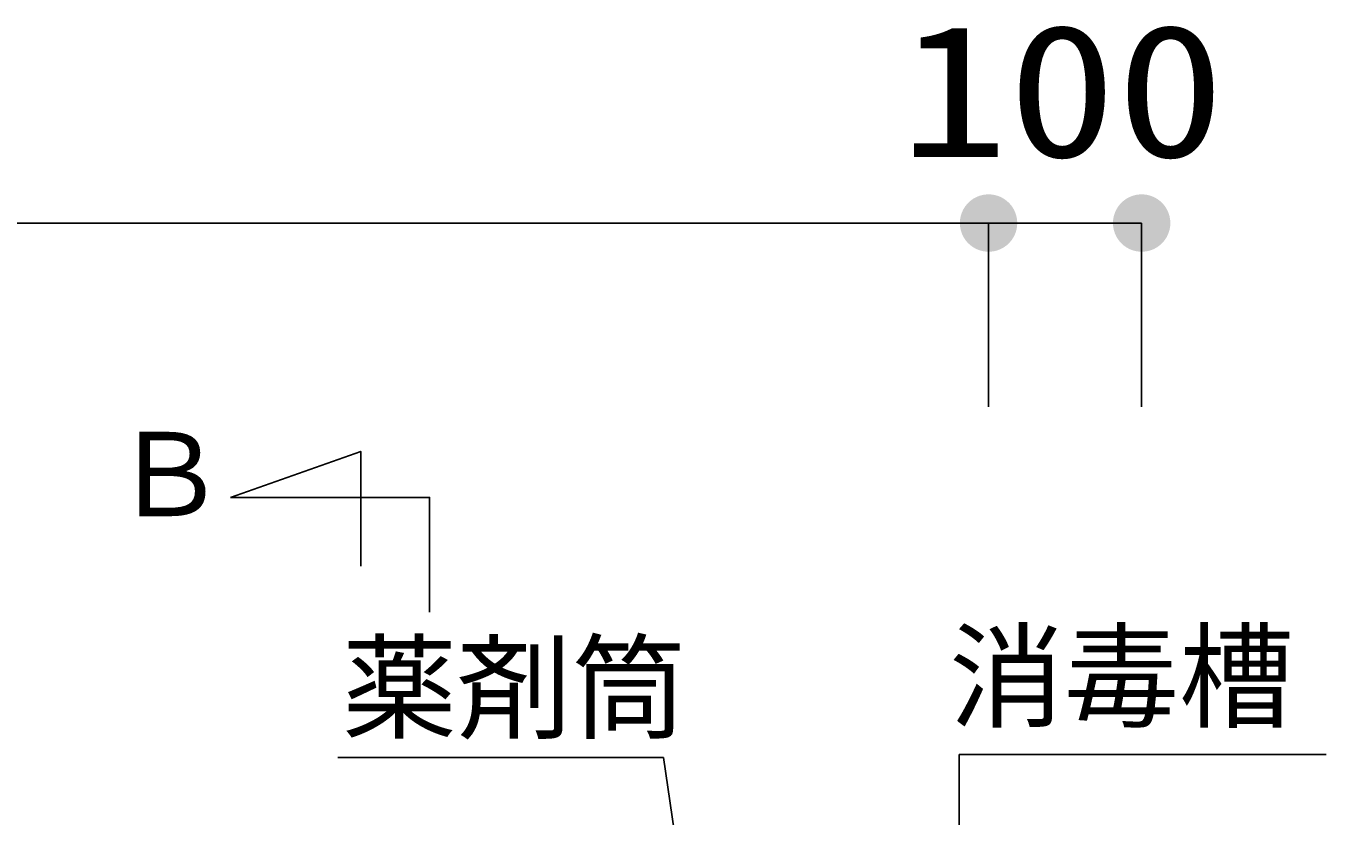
# Model space of a CAD drawing. Units: millimetres, scale not verified. Extents: x -8093 to 8093, y -5792 to 5792.
# Drawn here: x -5071 to -4222, y 1622 to 2139 of the extents above; entities that cross this region are included whole.
import ezdxf
from ezdxf.enums import TextEntityAlignment as Align

# ---------------------------------------------------------------- set-up
doc = ezdxf.new("R2010")
doc.units = ezdxf.units.MM
doc.header["$LTSCALE"] = 30
doc.layers.add('0-1_00クル-フ-0躯体', color=3, linetype='Continuous', lineweight=25)
doc.layers.add('0-4_00クル-フ-6寸法', color=132, linetype='Continuous', lineweight=25)
doc.styles.add('ＭＳ ゴシック', font='')
doc.styles.get('ＭＳ ゴシック').set_extended_font_data('MS Gothic')

msp = doc.modelspace()

# ---------------------------------------------------------------- linework, layer by layer
at = {"layer": '0-1_00クル-フ-0躯体', "color": 4}
for p, q in [((-4867.74, 1661.16), (-4654.95, 1661.16)), ((-4573.25, 1096.82), (-4654.95, 1661.16)), ((-4462, 1155.94), (-4462, 1663.12)), ((-4462, 1663.12), (-4222.31, 1663.12))]:
    msp.add_line(p, q, dxfattribs=at)
at = {"layer": '0-1_00クル-フ-0躯体'}
for points in [[(-4852.8, 1786.12), (-4852.8, 1861.12), (-4937.8, 1831.12)], [(-4937.8, 1831.12), (-4807.8, 1831.12), (-4807.8, 1756.12)]]:
    msp.add_lwpolyline(points, dxfattribs=at)
at = {"layer": '0-4_00クル-フ-6寸法', "color": 4}
for p, q in [((-6022.72, 2010.29), (-4442.72, 2010.29)), ((-4442.72, 1890.29), (-4442.72, 2010.29)), ((-4442.72, 1890.29), (-4442.72, 2010.29)), ((-4442.72, 2010.29), (-4342.72, 2010.29)), ((-4342.72, 1890.29), (-4342.72, 2010.29))]:
    msp.add_line(p, q, dxfattribs=at)
at = {"layer": '0-4_00クル-フ-6寸法'}
for points in [[(-4442.72, 2010.29), (-4459.15, 2019.32), (-4457.89, 2021.31)], [(-4442.72, 2010.29), (-4459.15, 2019.32), (-4457.89, 2021.31)], [(-4442.72, 2010.29), (-4457.89, 2021.31), (-4456.39, 2023.12)], [(-4442.72, 2010.29), (-4457.89, 2021.31), (-4456.39, 2023.12)], [(-4442.72, 2010.29), (-4456.39, 2023.12), (-4454.67, 2024.73)], [(-4442.72, 2010.29), (-4456.39, 2023.12), (-4454.67, 2024.73)], [(-4442.72, 2010.29), (-4454.67, 2024.73), (-4452.77, 2026.12)], [(-4442.72, 2010.29), (-4454.67, 2024.73), (-4452.77, 2026.12)], [(-4442.72, 2010.29), (-4452.77, 2026.12), (-4450.7, 2027.25)], [(-4442.72, 2010.29), (-4452.77, 2026.12), (-4450.7, 2027.25)], [(-4442.72, 2010.29), (-4450.7, 2027.25), (-4448.51, 2028.12)], [(-4442.72, 2010.29), (-4450.7, 2027.25), (-4448.51, 2028.12)], [(-4442.72, 2010.29), (-4448.51, 2028.12), (-4446.23, 2028.7)], [(-4442.72, 2010.29), (-4448.51, 2028.12), (-4446.23, 2028.7)], [(-4442.72, 2010.29), (-4446.23, 2028.7), (-4443.9, 2029)], [(-4442.72, 2010.29), (-4446.23, 2028.7), (-4443.9, 2029)], [(-4442.72, 2010.29), (-4443.9, 2029), (-4441.54, 2029)], [(-4442.72, 2010.29), (-4443.9, 2029), (-4441.54, 2029)], [(-4442.72, 2010.29), (-4441.54, 2029), (-4439.21, 2028.7)], [(-4442.72, 2010.29), (-4441.54, 2029), (-4439.21, 2028.7)], [(-4442.72, 2010.29), (-4439.21, 2028.7), (-4436.93, 2028.12)], [(-4442.72, 2010.29), (-4439.21, 2028.7), (-4436.93, 2028.12)], [(-4442.72, 2010.29), (-4436.93, 2028.12), (-4434.74, 2027.25)], [(-4442.72, 2010.29), (-4436.93, 2028.12), (-4434.74, 2027.25)], [(-4442.72, 2010.29), (-4434.74, 2027.25), (-4432.67, 2026.12)], [(-4442.72, 2010.29), (-4434.74, 2027.25), (-4432.67, 2026.12)], [(-4442.72, 2010.29), (-4432.67, 2026.12), (-4430.77, 2024.73)], [(-4442.72, 2010.29), (-4432.67, 2026.12), (-4430.77, 2024.73)], [(-4442.72, 2010.29), (-4430.77, 2024.73), (-4429.05, 2023.12)], [(-4442.72, 2010.29), (-4430.77, 2024.73), (-4429.05, 2023.12)], [(-4442.72, 2010.29), (-4429.05, 2023.12), (-4427.55, 2021.31)], [(-4442.72, 2010.29), (-4429.05, 2023.12), (-4427.55, 2021.31)], [(-4442.72, 2010.29), (-4427.55, 2021.31), (-4426.29, 2019.32)], [(-4442.72, 2010.29), (-4427.55, 2021.31), (-4426.29, 2019.32)], [(-4342.72, 2010.29), (-4359.15, 2019.32), (-4357.89, 2021.31)], [(-4342.72, 2010.29), (-4357.89, 2021.31), (-4356.39, 2023.12)], [(-4342.72, 2010.29), (-4356.39, 2023.12), (-4354.67, 2024.73)], [(-4342.72, 2010.29), (-4354.67, 2024.73), (-4352.77, 2026.12)], [(-4342.72, 2010.29), (-4352.77, 2026.12), (-4350.7, 2027.25)], [(-4342.72, 2010.29), (-4350.7, 2027.25), (-4348.51, 2028.12)], [(-4342.72, 2010.29), (-4348.51, 2028.12), (-4346.23, 2028.7)], [(-4342.72, 2010.29), (-4346.23, 2028.7), (-4343.9, 2029)], [(-4342.72, 2010.29), (-4343.9, 2029), (-4341.54, 2029)], [(-4342.72, 2010.29), (-4341.54, 2029), (-4339.21, 2028.7)], [(-4342.72, 2010.29), (-4339.21, 2028.7), (-4336.93, 2028.12)], [(-4342.72, 2010.29), (-4336.93, 2028.12), (-4334.74, 2027.25)], [(-4342.72, 2010.29), (-4334.74, 2027.25), (-4332.67, 2026.12)], [(-4342.72, 2010.29), (-4332.67, 2026.12), (-4330.77, 2024.73)], [(-4342.72, 2010.29), (-4330.77, 2024.73), (-4329.05, 2023.12)], [(-4342.72, 2010.29), (-4329.05, 2023.12), (-4327.55, 2021.31)], [(-4342.72, 2010.29), (-4327.55, 2021.31), (-4326.29, 2019.32)], [(-4442.72, 2010.29), (-4461.47, 2010.29), (-4461.32, 2012.64)], [(-4442.72, 2010.29), (-4461.47, 2010.29), (-4461.32, 2012.64)], [(-4442.72, 2010.29), (-4461.32, 2012.64), (-4460.88, 2014.95)], [(-4442.72, 2010.29), (-4461.32, 2012.64), (-4460.88, 2014.95)], [(-4442.72, 2010.29), (-4460.88, 2014.95), (-4460.15, 2017.19)], [(-4442.72, 2010.29), (-4460.88, 2014.95), (-4460.15, 2017.19)], [(-4442.72, 2010.29), (-4460.15, 2017.19), (-4459.15, 2019.32)], [(-4442.72, 2010.29), (-4460.15, 2017.19), (-4459.15, 2019.32)], [(-4442.72, 2010.29), (-4426.29, 2019.32), (-4425.29, 2017.19)], [(-4442.72, 2010.29), (-4426.29, 2019.32), (-4425.29, 2017.19)], [(-4442.72, 2010.29), (-4425.29, 2017.19), (-4424.56, 2014.95)], [(-4442.72, 2010.29), (-4425.29, 2017.19), (-4424.56, 2014.95)], [(-4442.72, 2010.29), (-4424.56, 2014.95), (-4424.12, 2012.64)], [(-4442.72, 2010.29), (-4424.56, 2014.95), (-4424.12, 2012.64)], [(-4442.72, 2010.29), (-4424.12, 2012.64), (-4423.97, 2010.29)], [(-4442.72, 2010.29), (-4424.12, 2012.64), (-4423.97, 2010.29)], [(-4342.72, 2010.29), (-4361.47, 2010.29), (-4361.32, 2012.64)], [(-4342.72, 2010.29), (-4361.32, 2012.64), (-4360.88, 2014.95)], [(-4342.72, 2010.29), (-4360.88, 2014.95), (-4360.15, 2017.19)], [(-4342.72, 2010.29), (-4360.15, 2017.19), (-4359.15, 2019.32)], [(-4342.72, 2010.29), (-4326.29, 2019.32), (-4325.29, 2017.19)], [(-4342.72, 2010.29), (-4325.29, 2017.19), (-4324.56, 2014.95)], [(-4342.72, 2010.29), (-4324.56, 2014.95), (-4324.12, 2012.64)], [(-4342.72, 2010.29), (-4324.12, 2012.64), (-4323.97, 2010.29)], [(-4442.72, 2010.29), (-4461.32, 2007.94), (-4461.47, 2010.29)], [(-4442.72, 2010.29), (-4461.32, 2007.94), (-4461.47, 2010.29)], [(-4442.72, 2010.29), (-4460.88, 2005.62), (-4461.32, 2007.94)], [(-4442.72, 2010.29), (-4460.88, 2005.62), (-4461.32, 2007.94)], [(-4442.72, 2010.29), (-4460.15, 2003.38), (-4460.88, 2005.62)], [(-4442.72, 2010.29), (-4460.15, 2003.38), (-4460.88, 2005.62)], [(-4442.72, 2010.29), (-4459.15, 2001.25), (-4460.15, 2003.38)], [(-4442.72, 2010.29), (-4459.15, 2001.25), (-4460.15, 2003.38)], [(-4442.72, 2010.29), (-4457.89, 1999.27), (-4459.15, 2001.25)], [(-4442.72, 2010.29), (-4457.89, 1999.27), (-4459.15, 2001.25)], [(-4442.72, 2010.29), (-4456.39, 1997.45), (-4457.89, 1999.27)], [(-4442.72, 2010.29), (-4456.39, 1997.45), (-4457.89, 1999.27)], [(-4442.72, 2010.29), (-4454.67, 1995.84), (-4456.39, 1997.45)], [(-4442.72, 2010.29), (-4454.67, 1995.84), (-4456.39, 1997.45)], [(-4442.72, 2010.29), (-4452.77, 1994.45), (-4454.67, 1995.84)], [(-4442.72, 2010.29), (-4452.77, 1994.45), (-4454.67, 1995.84)], [(-4442.72, 2010.29), (-4450.7, 1993.32), (-4452.77, 1994.45)], [(-4442.72, 2010.29), (-4450.7, 1993.32), (-4452.77, 1994.45)], [(-4442.72, 2010.29), (-4448.51, 1992.45), (-4450.7, 1993.32)], [(-4442.72, 2010.29), (-4448.51, 1992.45), (-4450.7, 1993.32)], [(-4442.72, 2010.29), (-4446.23, 1991.87), (-4448.51, 1992.45)], [(-4442.72, 2010.29), (-4446.23, 1991.87), (-4448.51, 1992.45)], [(-4442.72, 2010.29), (-4443.9, 1991.57), (-4446.23, 1991.87)], [(-4442.72, 2010.29), (-4443.9, 1991.57), (-4446.23, 1991.87)], [(-4442.72, 2010.29), (-4441.54, 1991.57), (-4443.9, 1991.57)], [(-4442.72, 2010.29), (-4441.54, 1991.57), (-4443.9, 1991.57)], [(-4442.72, 2010.29), (-4439.21, 1991.87), (-4441.54, 1991.57)], [(-4442.72, 2010.29), (-4436.93, 1992.45), (-4439.21, 1991.87)], [(-4442.72, 2010.29), (-4434.74, 1993.32), (-4436.93, 1992.45)], [(-4442.72, 2010.29), (-4432.67, 1994.45), (-4434.74, 1993.32)], [(-4442.72, 2010.29), (-4430.77, 1995.84), (-4432.67, 1994.45)], [(-4442.72, 2010.29), (-4429.05, 1997.45), (-4430.77, 1995.84)], [(-4442.72, 2010.29), (-4427.55, 1999.27), (-4429.05, 1997.45)], [(-4442.72, 2010.29), (-4426.29, 2001.25), (-4427.55, 1999.27)], [(-4442.72, 2010.29), (-4425.29, 2003.38), (-4426.29, 2001.25)], [(-4442.72, 2010.29), (-4424.56, 2005.62), (-4425.29, 2003.38)], [(-4442.72, 2010.29), (-4424.12, 2007.94), (-4424.56, 2005.62)], [(-4442.72, 2010.29), (-4423.97, 2010.29), (-4424.12, 2007.94)], [(-4442.72, 2010.29), (-4439.21, 1991.87), (-4441.54, 1991.57)], [(-4442.72, 2010.29), (-4436.93, 1992.45), (-4439.21, 1991.87)], [(-4442.72, 2010.29), (-4434.74, 1993.32), (-4436.93, 1992.45)], [(-4442.72, 2010.29), (-4432.67, 1994.45), (-4434.74, 1993.32)], [(-4442.72, 2010.29), (-4430.77, 1995.84), (-4432.67, 1994.45)], [(-4442.72, 2010.29), (-4429.05, 1997.45), (-4430.77, 1995.84)], [(-4442.72, 2010.29), (-4427.55, 1999.27), (-4429.05, 1997.45)], [(-4442.72, 2010.29), (-4426.29, 2001.25), (-4427.55, 1999.27)], [(-4442.72, 2010.29), (-4425.29, 2003.38), (-4426.29, 2001.25)], [(-4442.72, 2010.29), (-4424.56, 2005.62), (-4425.29, 2003.38)], [(-4442.72, 2010.29), (-4424.12, 2007.94), (-4424.56, 2005.62)], [(-4442.72, 2010.29), (-4423.97, 2010.29), (-4424.12, 2007.94)], [(-4342.72, 2010.29), (-4361.32, 2007.94), (-4361.47, 2010.29)], [(-4342.72, 2010.29), (-4360.88, 2005.62), (-4361.32, 2007.94)], [(-4342.72, 2010.29), (-4360.15, 2003.38), (-4360.88, 2005.62)], [(-4342.72, 2010.29), (-4359.15, 2001.25), (-4360.15, 2003.38)], [(-4342.72, 2010.29), (-4357.89, 1999.27), (-4359.15, 2001.25)], [(-4342.72, 2010.29), (-4356.39, 1997.45), (-4357.89, 1999.27)], [(-4342.72, 2010.29), (-4354.67, 1995.84), (-4356.39, 1997.45)], [(-4342.72, 2010.29), (-4352.77, 1994.45), (-4354.67, 1995.84)], [(-4342.72, 2010.29), (-4350.7, 1993.32), (-4352.77, 1994.45)], [(-4342.72, 2010.29), (-4348.51, 1992.45), (-4350.7, 1993.32)], [(-4342.72, 2010.29), (-4346.23, 1991.87), (-4348.51, 1992.45)], [(-4342.72, 2010.29), (-4343.9, 1991.57), (-4346.23, 1991.87)], [(-4342.72, 2010.29), (-4341.54, 1991.57), (-4343.9, 1991.57)], [(-4342.72, 2010.29), (-4339.21, 1991.87), (-4341.54, 1991.57)], [(-4342.72, 2010.29), (-4336.93, 1992.45), (-4339.21, 1991.87)], [(-4342.72, 2010.29), (-4334.74, 1993.32), (-4336.93, 1992.45)], [(-4342.72, 2010.29), (-4332.67, 1994.45), (-4334.74, 1993.32)], [(-4342.72, 2010.29), (-4330.77, 1995.84), (-4332.67, 1994.45)], [(-4342.72, 2010.29), (-4329.05, 1997.45), (-4330.77, 1995.84)], [(-4342.72, 2010.29), (-4327.55, 1999.27), (-4329.05, 1997.45)], [(-4342.72, 2010.29), (-4326.29, 2001.25), (-4327.55, 1999.27)], [(-4342.72, 2010.29), (-4325.29, 2003.38), (-4326.29, 2001.25)], [(-4342.72, 2010.29), (-4324.56, 2005.62), (-4325.29, 2003.38)], [(-4342.72, 2010.29), (-4324.12, 2007.94), (-4324.56, 2005.62)], [(-4342.72, 2010.29), (-4323.97, 2010.29), (-4324.12, 2007.94)]]:
    msp.add_solid(points, dxfattribs=at)

# ---------------------------------------------------------------- texts
at = {"layer": '0-1_00クル-フ-0躯体', "color": 4, "style": 'ＭＳ ゴシック'}
for s, p in [('Ｂ', (-5015.35, 1802.33)), ('消毒槽', (-4468.42, 1670.21)), ('薬剤筒', (-4865.03, 1662.91))]:
    msp.add_text(s, height=54.99, dxfattribs=at).set_placement(p, align=Align.BOTTOM_LEFT)
at = {"layer": '0-4_00クル-フ-6寸法', "color": 3, "style": 'ＭＳ ゴシック', "width": 1.2}
msp.add_text('100', height=86.66, dxfattribs=at).set_placement((-4500.72, 2027.38), align=Align.BOTTOM_LEFT)

doc.saveas('drawing.dxf')
